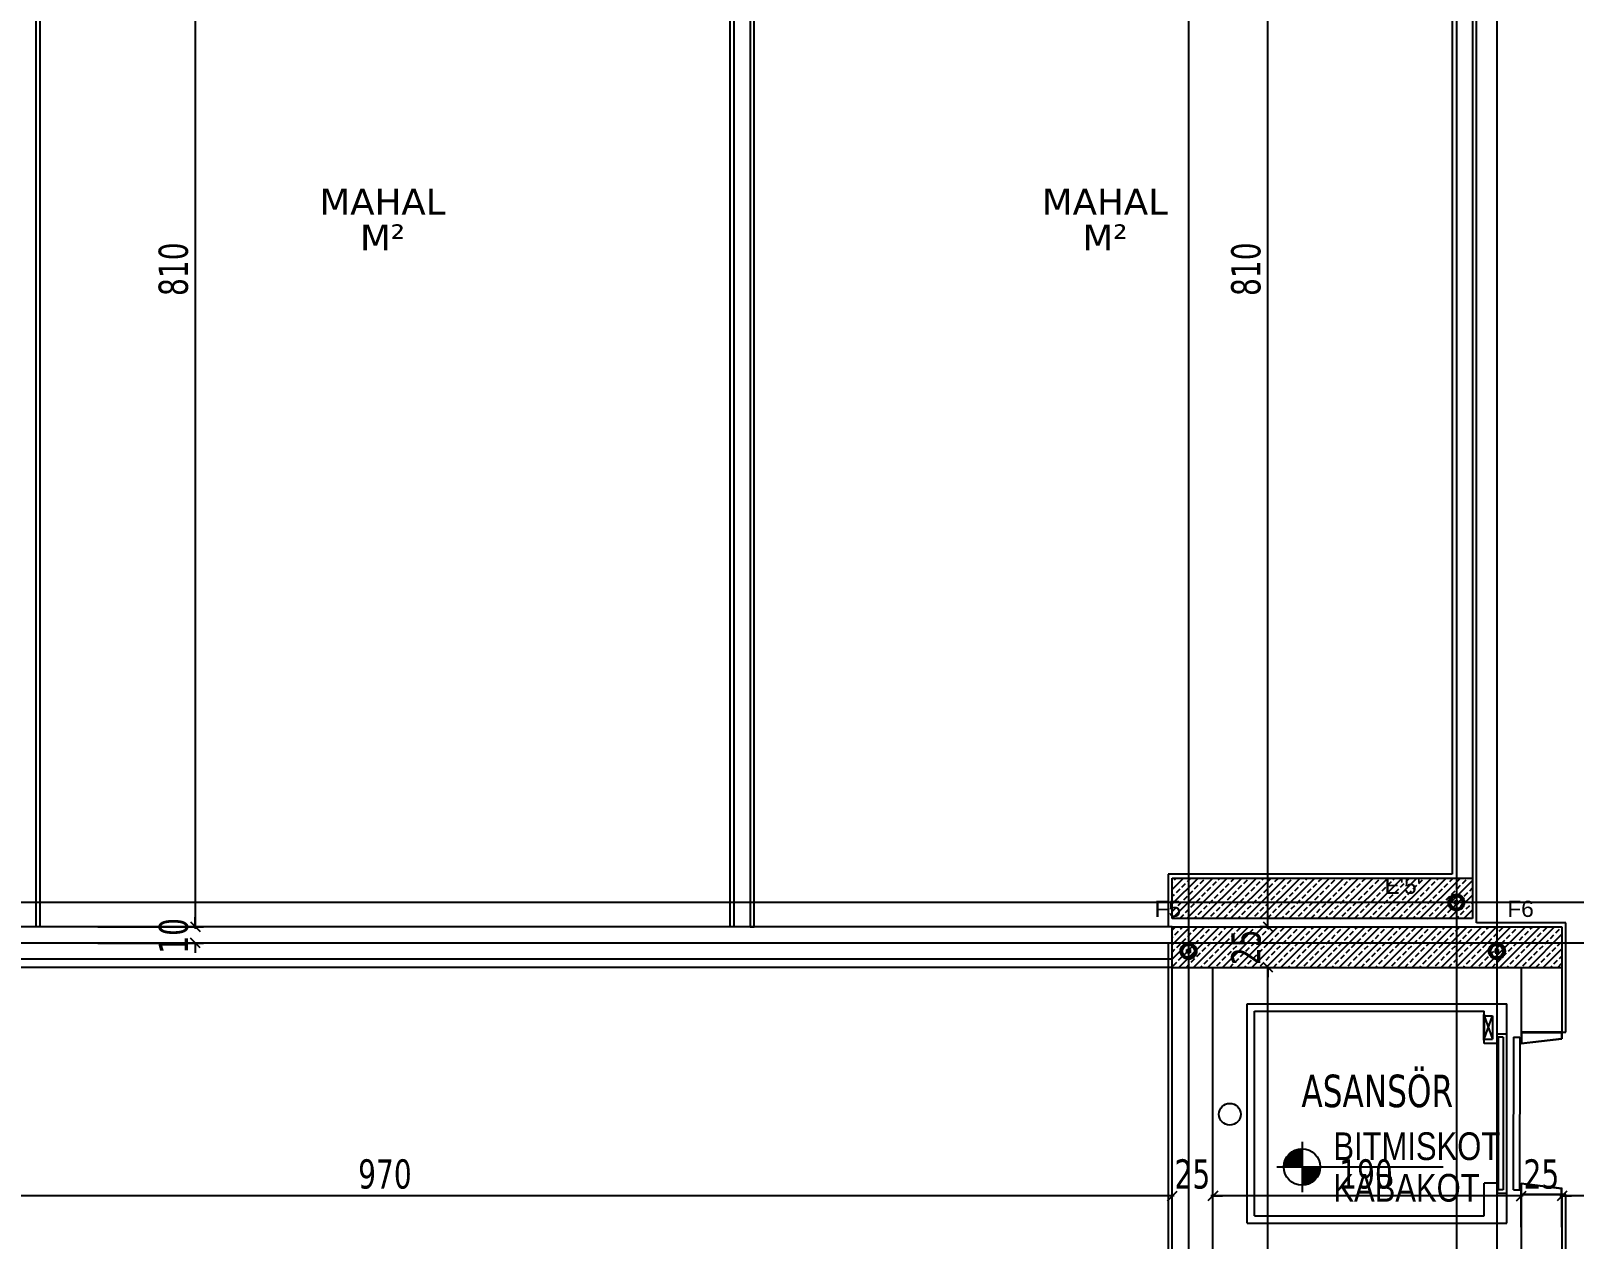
# Model space of a CAD drawing. Header units: millimetres. Extents: x 43168.9 to 43194.6, y -25545.1 to -25543.4.
# Drawn here: x 43173.0023 to 43173.1924, y -25544.5034 to -25544.3546 of the extents above; entities that cross this region are included whole.
import ezdxf
from ezdxf.enums import TextEntityAlignment as Align

# ---------------------------------------------------------------- set-up
doc = ezdxf.new("R2010")
doc.units = ezdxf.units.MM
doc.header["$LTSCALE"] = 200
doc.linetypes.add('DASHDOT2', pattern=[0.5, 0.25, -0.125, 0, -0.125])
for name, color, linetype in [('aks_sgh', 5, 'DASHDOT2'), ('cam_sgh', 1, 'Continuous'), ('duv_sgh', 4, 'Continuous'), ('kolon-b.a_sgh', 6, 'Continuous'), ('merdi_sgh', 3, 'Continuous'), ('olcuic_sgh', 183, 'Continuous'), ('siva_sgh', 145, 'Continuous'), ('tarama-betonarme_sgh', 223, 'Continuous'), ('yazi-merdi_sgh', 9, 'Continuous')]:
    doc.layers.add(name, color=color, linetype=linetype)
doc.styles.add('1-200', font='arial.ttf', dxfattribs={"height": 60})
doc.styles.add('dim', font='VERDANA.TTF', dxfattribs={"width": 0.7})
doc.styles.add('text1', font='VERDANA.TTF')
doc.styles.add('text2', font='arial.ttf')

msp = doc.modelspace()

# ---------------------------------------------------------------- hatches: boundary and pattern name
h = msp.add_hatch(color=256)
edge = h.paths.add_edge_path()
edge.add_arc((43173.17788, -25544.46192), 0.001, 0, 360)
edge = h.paths.add_edge_path(flags=16)
edge.add_arc((43173.17788, -25544.46192), 0.00075, 0, 360)
h = msp.add_hatch(color=256)
edge = h.paths.add_edge_path()
edge.add_arc((43173.14488, -25544.46792), 0.001, 0, 360)
edge = h.paths.add_edge_path(flags=16)
edge.add_arc((43173.14488, -25544.46792), 0.00075, 0, 360)
h = msp.add_hatch(color=256)
edge = h.paths.add_edge_path()
edge.add_arc((43173.18288, -25544.46792), 0.001, 0, 360)
edge = h.paths.add_edge_path(flags=16)
edge.add_arc((43173.18288, -25544.46792), 0.00075, 0, 360)

# ---------------------------------------------------------------- linework, layer by layer
at = {"color": 0, "linetype": 'ByBlock', "lineweight": -2}
for p, q in [((43173.17768, -25544.46212), (43173.17768, -25544.46172)), ((43173.17768, -25544.46172), (43173.17808, -25544.46172)), ((43173.17808, -25544.46212), (43173.17768, -25544.46212)), ((43173.17781, -25544.46185), (43173.17795, -25544.46199)), ((43173.17781, -25544.46199), (43173.17795, -25544.46185)), ((43173.17808, -25544.46172), (43173.17808, -25544.46212)), ((43173.02193, -25544.46432), (43173.02313, -25544.46552)), ((43173.02193, -25544.46432), (43173.02313, -25544.46552)), ((43173.15406, -25544.46432), (43173.15526, -25544.46552)), ((43173.15406, -25544.46432), (43173.15526, -25544.46552)), ((43173.02313, -25544.46752), (43173.02193, -25544.46632)), ((43173.14468, -25544.46812), (43173.14468, -25544.46772)), ((43173.14468, -25544.46772), (43173.14508, -25544.46772)), ((43173.14508, -25544.46812), (43173.14468, -25544.46812)), ((43173.14481, -25544.46785), (43173.14495, -25544.46799)), ((43173.14481, -25544.46799), (43173.14495, -25544.46785)), ((43173.14508, -25544.46772), (43173.14508, -25544.46812)), ((43173.18308, -25544.46772), (43173.18268, -25544.46772)), ((43173.18268, -25544.46772), (43173.18268, -25544.46812)), ((43173.18268, -25544.46812), (43173.18308, -25544.46812)), ((43173.18295, -25544.46785), (43173.18281, -25544.46799)), ((43173.18295, -25544.46799), (43173.18281, -25544.46785)), ((43173.18308, -25544.46812), (43173.18308, -25544.46772)), ((43173.15526, -25544.47052), (43173.15406, -25544.46932)), ((43173.15526, -25544.47052), (43173.15406, -25544.46932)), ((43173.14228, -25544.49868), (43173.14348, -25544.49748)), ((43173.14228, -25544.49868), (43173.14348, -25544.49748)), ((43173.14848, -25544.49748), (43173.14728, -25544.49868)), ((43173.14848, -25544.49748), (43173.14728, -25544.49868)), ((43173.18528, -25544.49868), (43173.18648, -25544.49748)), ((43173.18528, -25544.49868), (43173.18648, -25544.49748)), ((43173.19148, -25544.49748), (43173.19028, -25544.49868)), ((43173.19148, -25544.49748), (43173.19028, -25544.49868))]:
    msp.add_line(p, q, dxfattribs=at)
at = {"color": 0}
for p, q in [((43173.15887, -25544.49142), (43173.15887, -25544.4976)), ((43173.15578, -25544.49451), (43173.17626, -25544.49451))]:
    msp.add_line(p, q, dxfattribs=at)
for p, q in [((43173.15663, -25544.49445), (43173.15881, -25544.49227)), ((43173.15665, -25544.49424), (43173.1586, -25544.49229)), ((43173.1567, -25544.494), (43173.15837, -25544.49233)), ((43173.15745, -25544.49451), (43173.15674, -25544.4938)), ((43173.15676, -25544.49451), (43173.15887, -25544.4924)), ((43173.15677, -25544.49373), (43173.1581, -25544.49241)), ((43173.15765, -25544.49451), (43173.1568, -25544.49367)), ((43173.15784, -25544.49451), (43173.15686, -25544.49353)), ((43173.15803, -25544.49451), (43173.15692, -25544.49341)), ((43173.15695, -25544.49337), (43173.15772, -25544.49259)), ((43173.15695, -25544.49451), (43173.15887, -25544.49259)), ((43173.15822, -25544.49451), (43173.157, -25544.49329)), ((43173.15841, -25544.49451), (43173.15708, -25544.49317)), ((43173.15714, -25544.49451), (43173.15887, -25544.49279)), ((43173.1586, -25544.49451), (43173.15716, -25544.49307)), ((43173.1588, -25544.49451), (43173.15725, -25544.49296)), ((43173.15734, -25544.49451), (43173.15887, -25544.49298)), ((43173.15887, -25544.49439), (43173.15735, -25544.49287)), ((43173.15887, -25544.4942), (43173.15745, -25544.49278)), ((43173.15753, -25544.49451), (43173.15887, -25544.49317)), ((43173.15887, -25544.49401), (43173.15756, -25544.4927)), ((43173.15887, -25544.49382), (43173.15767, -25544.49262)), ((43173.15772, -25544.49451), (43173.15887, -25544.49336)), ((43173.15887, -25544.49363), (43173.15779, -25544.49255)), ((43173.15791, -25544.49451), (43173.15887, -25544.49355)), ((43173.15887, -25544.49343), (43173.15792, -25544.49249)), ((43173.15887, -25544.49324), (43173.15805, -25544.49243)), ((43173.1581, -25544.49451), (43173.15887, -25544.49374)), ((43173.15887, -25544.49305), (43173.1582, -25544.49238)), ((43173.15887, -25544.49286), (43173.15834, -25544.49233)), ((43173.15887, -25544.49267), (43173.15851, -25544.4923)), ((43173.15887, -25544.49248), (43173.15867, -25544.49228)), ((43173.15887, -25544.49229), (43173.15885, -25544.49227)), ((43173.15669, -25544.49451), (43173.15663, -25544.49446)), ((43173.15688, -25544.49451), (43173.15665, -25544.49428)), ((43173.15707, -25544.49451), (43173.15667, -25544.49411)), ((43173.15726, -25544.49451), (43173.15671, -25544.49396)), ((43173.15829, -25544.49451), (43173.15887, -25544.49394)), ((43173.15849, -25544.49451), (43173.15887, -25544.49413)), ((43173.15868, -25544.49451), (43173.15887, -25544.49432)), ((43173.15887, -25544.4947), (43173.15906, -25544.49451)), ((43173.15887, -25544.49489), (43173.15925, -25544.49451)), ((43173.15887, -25544.49509), (43173.15944, -25544.49451)), ((43173.15887, -25544.49528), (43173.15964, -25544.49451)), ((43173.15887, -25544.49547), (43173.15983, -25544.49451)), ((43173.15887, -25544.49566), (43173.16002, -25544.49451)), ((43173.15887, -25544.49585), (43173.16021, -25544.49451)), ((43173.15887, -25544.49604), (43173.1604, -25544.49451)), ((43173.15887, -25544.49623), (43173.16059, -25544.49451)), ((43173.15887, -25544.49643), (43173.16078, -25544.49451)), ((43173.15887, -25544.49662), (43173.16098, -25544.49451)), ((43173.16042, -25544.49613), (43173.15887, -25544.49458)), ((43173.16031, -25544.49622), (43173.15887, -25544.49478)), ((43173.16021, -25544.4963), (43173.15887, -25544.49497)), ((43173.16009, -25544.49638), (43173.15887, -25544.49516)), ((43173.15997, -25544.49646), (43173.15887, -25544.49535)), ((43173.15985, -25544.49652), (43173.15887, -25544.49554)), ((43173.15893, -25544.49675), (43173.16111, -25544.49457)), ((43173.16051, -25544.49603), (43173.15899, -25544.49451)), ((43173.15914, -25544.49673), (43173.16109, -25544.49478)), ((43173.1606, -25544.49593), (43173.15918, -25544.49451)), ((43173.16068, -25544.49582), (43173.15937, -25544.49451)), ((43173.15938, -25544.49668), (43173.16105, -25544.49501)), ((43173.16076, -25544.49571), (43173.15956, -25544.49451)), ((43173.15965, -25544.49661), (43173.16097, -25544.49528)), ((43173.16083, -25544.49559), (43173.15975, -25544.49451)), ((43173.16089, -25544.49546), (43173.15994, -25544.49451)), ((43173.16001, -25544.49643), (43173.16079, -25544.49566)), ((43173.16095, -25544.49533), (43173.16014, -25544.49451)), ((43173.161, -25544.49518), (43173.16033, -25544.49451)), ((43173.16104, -25544.49504), (43173.16052, -25544.49451)), ((43173.16107, -25544.49487), (43173.16071, -25544.49451)), ((43173.1611, -25544.49471), (43173.1609, -25544.49451)), ((43173.16111, -25544.49452), (43173.16109, -25544.49451)), ((43173.15971, -25544.49658), (43173.15887, -25544.49573)), ((43173.15958, -25544.49664), (43173.15887, -25544.49593)), ((43173.15942, -25544.49667), (43173.15887, -25544.49612)), ((43173.15927, -25544.49671), (43173.15887, -25544.49631)), ((43173.1591, -25544.49673), (43173.15887, -25544.4965)), ((43173.15892, -25544.49675), (43173.15887, -25544.49669))]:
    msp.add_line(p, q)
at = {"color": 0, "linetype": 'Continuous', "lineweight": -2}
for centre, radius in [((43173.17788, -25544.46192), 0.001), ((43173.17788, -25544.46192), 0.00075), ((43173.14488, -25544.46792), 0.001), ((43173.14488, -25544.46792), 0.00075), ((43173.18288, -25544.46792), 0.001), ((43173.18288, -25544.46792), 0.00075)]:
    msp.add_circle(centre, radius, dxfattribs=at)
at = {"color": 0}
msp.add_circle((43173.15887, -25544.49451), 0.00224, dxfattribs=at)
at = {"layer": 'aks_sgh'}
for p, q in [((43173.14488, -25543.74092), (43173.14488, -25544.60992)), ((43173.17788, -25543.74092), (43173.17788, -25544.60992)), ((43173.18288, -25543.74092), (43173.18288, -25544.60992)), ((43173.44688, -25544.46192), (43172.64488, -25544.46192)), ((43173.44688, -25544.46692), (43172.64488, -25544.46692))]:
    msp.add_line(p, q, dxfattribs=at)
at = {"layer": 'cam_sgh'}
for p, q in [((43173.00288, -25544.46492), (43172.94888, -25544.46492)), ((43173.14288, -25544.46492), (43173.00288, -25544.46492)), ((43173.14288, -25544.46892), (43172.94888, -25544.46892)), ((43173.14288, -25544.46992), (43172.94888, -25544.46992))]:
    msp.add_line(p, q, dxfattribs=at)
at = {"layer": 'duv_sgh'}
for p, q in [((43173.17988, -25544.30092), (43173.17988, -25544.45892)), ((43173.00288, -25544.30292), (43173.00288, -25544.46492)), ((43173.08888, -25544.30292), (43173.08888, -25544.46492)), ((43173.09088, -25544.30292), (43173.09088, -25544.46492)), ((43173.17788, -25544.34992), (43173.17788, -25544.45892)), ((43173.14288, -25544.54592), (43173.14288, -25544.46992)), ((43173.14788, -25544.54592), (43173.14788, -25544.46992)), ((43173.18588, -25544.46992), (43173.18588, -25544.47792)), ((43173.19088, -25544.46992), (43173.19088, -25544.47792)), ((43173.19088, -25544.47792), (43173.18588, -25544.47792)), ((43173.19088, -25544.49792), (43173.18588, -25544.49792)), ((43173.18588, -25544.49792), (43173.18588, -25544.51592)), ((43173.19088, -25544.49792), (43173.19088, -25544.51592))]:
    msp.add_line(p, q, dxfattribs=at)
at = {"layer": 'kolon-b.a_sgh'}
for p, q in [((43173.14288, -25544.45892), (43173.17988, -25544.45892)), ((43173.14288, -25544.46392), (43173.14288, -25544.45892)), ((43173.17988, -25544.45892), (43173.17988, -25544.46392)), ((43173.17988, -25544.46392), (43173.14288, -25544.46392)), ((43173.14288, -25544.46992), (43173.14288, -25544.46492)), ((43173.14288, -25544.46492), (43173.19088, -25544.46492)), ((43173.19088, -25544.46492), (43173.19088, -25544.46992)), ((43173.14288, -25544.46992), (43173.19088, -25544.46992))]:
    msp.add_line(p, q, dxfattribs=at)
at = {"layer": 'merdi_sgh'}
for p, q in [((43173.1521, -25544.50142), (43173.1521, -25544.47442)), ((43173.1521, -25544.47442), (43173.1841, -25544.47442)), ((43173.1521, -25544.50142), (43173.1521, -25544.47442)), ((43173.1521, -25544.47442), (43173.1841, -25544.47442)), ((43173.1841, -25544.50142), (43173.1841, -25544.47442)), ((43173.153, -25544.50052), (43173.153, -25544.47532)), ((43173.153, -25544.47532), (43173.1813, -25544.47532)), ((43173.153, -25544.50052), (43173.153, -25544.47532)), ((43173.153, -25544.47532), (43173.1813, -25544.47532)), ((43173.18122, -25544.47572), (43173.1813, -25544.47572)), ((43173.18122, -25544.47572), (43173.18122, -25544.47891)), ((43173.18122, -25544.47572), (43173.1813, -25544.47572)), ((43173.1813, -25544.47932), (43173.1813, -25544.47532)), ((43173.1813, -25544.47572), (43173.1813, -25544.47891)), ((43173.1813, -25544.47588), (43173.18234, -25544.47588)), ((43173.1813, -25544.47588), (43173.18234, -25544.47875)), ((43173.1813, -25544.47875), (43173.18234, -25544.47588)), ((43173.1813, -25544.47588), (43173.18234, -25544.47588)), ((43173.18234, -25544.47588), (43173.18234, -25544.47875)), ((43173.1829, -25544.47932), (43173.1829, -25544.47809)), ((43173.1829, -25544.47809), (43173.1841, -25544.47809)), ((43173.18302, -25544.47852), (43173.18302, -25544.48801)), ((43173.18366, -25544.47852), (43173.18302, -25544.47852)), ((43173.18366, -25544.47852), (43173.18366, -25544.48801)), ((43173.18492, -25544.47851), (43173.18492, -25544.48802)), ((43173.18492, -25544.47851), (43173.18572, -25544.47851)), ((43173.18572, -25544.47851), (43173.18572, -25544.48802)), ((43173.19088, -25544.47792), (43173.18588, -25544.47792)), ((43173.18588, -25544.47792), (43173.19088, -25544.47792)), ((43173.18588, -25544.47792), (43173.18588, -25544.47792)), ((43173.18588, -25544.47792), (43173.18588, -25544.47932)), ((43173.18592, -25544.47796), (43173.19084, -25544.47796)), ((43173.18592, -25544.47796), (43173.18592, -25544.47927)), ((43173.18628, -25544.47792), (43173.18628, -25544.47796)), ((43173.19084, -25544.47796), (43173.19084, -25544.47868)), ((43173.19088, -25544.47792), (43173.19088, -25544.47872)), ((43173.18122, -25544.47891), (43173.1813, -25544.47891)), ((43173.1813, -25544.47875), (43173.18234, -25544.47875)), ((43173.1829, -25544.47932), (43173.1813, -25544.47932)), ((43173.18588, -25544.47932), (43173.19088, -25544.47872)), ((43173.18592, -25544.47927), (43173.19084, -25544.47868)), ((43173.18302, -25544.48803), (43173.18302, -25544.49732)), ((43173.18366, -25544.48803), (43173.18366, -25544.49732)), ((43173.18492, -25544.49731), (43173.18492, -25544.48804)), ((43173.18572, -25544.49732), (43173.18572, -25544.48804)), ((43173.1813, -25544.50052), (43173.1813, -25544.49652)), ((43173.1829, -25544.49652), (43173.1813, -25544.49652)), ((43173.1829, -25544.49652), (43173.1829, -25544.49775)), ((43173.18366, -25544.49732), (43173.18302, -25544.49732)), ((43173.18492, -25544.49731), (43173.18572, -25544.49731)), ((43173.18588, -25544.49652), (43173.19088, -25544.49712)), ((43173.18588, -25544.49792), (43173.18588, -25544.49652)), ((43173.18592, -25544.49656), (43173.19084, -25544.49716)), ((43173.18592, -25544.49788), (43173.18592, -25544.49656)), ((43173.19084, -25544.49788), (43173.19084, -25544.49716)), ((43173.19088, -25544.49792), (43173.19088, -25544.49712)), ((43173.1829, -25544.49775), (43173.1841, -25544.49775)), ((43173.19088, -25544.49792), (43173.18588, -25544.49792)), ((43173.18588, -25544.49792), (43173.19088, -25544.49792)), ((43173.18588, -25544.49792), (43173.18688, -25544.49792)), ((43173.18592, -25544.49788), (43173.19084, -25544.49788)), ((43173.18628, -25544.49792), (43173.18628, -25544.49788)), ((43173.1521, -25544.50142), (43173.1841, -25544.50142)), ((43173.1521, -25544.50142), (43173.1841, -25544.50142)), ((43173.153, -25544.50052), (43173.1813, -25544.50052)), ((43173.153, -25544.50052), (43173.1813, -25544.50052))]:
    msp.add_line(p, q, dxfattribs=at)
msp.add_ellipse((43173.14997, -25544.48802), major_axis=(0.000947, 0.000947), ratio=1, start_param=2.356194490191484, end_param=8.63937979737107, dxfattribs=at)
msp.add_ellipse((43173.14997, -25544.48802), major_axis=(0.000947, 0.000947), ratio=1, start_param=2.356194490191484, end_param=8.63937979737107, dxfattribs=at)
at = {"layer": 'olcuic_sgh'}
for p, q in [((43173.02253, -25544.30267), (43173.02253, -25544.46517)), ((43173.15466, -25544.46517), (43173.15466, -25544.30267)), ((43173.01053, -25544.46492), (43173.02353, -25544.46492)), ((43173.01053, -25544.46492), (43173.02353, -25544.46492)), ((43173.02253, -25544.46492), (43173.02253, -25544.46372)), ((43173.15466, -25544.46492), (43173.15366, -25544.46492)), ((43173.15466, -25544.46492), (43173.15366, -25544.46492)), ((43173.15466, -25544.46492), (43173.15466, -25544.46372)), ((43173.01053, -25544.46692), (43173.02353, -25544.46692)), ((43173.02253, -25544.46692), (43173.02253, -25544.46812)), ((43173.15466, -25544.46992), (43173.15366, -25544.46992)), ((43173.15466, -25544.46992), (43173.15366, -25544.46992)), ((43173.15466, -25544.54617), (43173.15466, -25544.46967)), ((43173.15466, -25544.46992), (43173.15466, -25544.47112)), ((43173.14288, -25544.50192), (43173.14288, -25544.49708)), ((43173.14288, -25544.50192), (43173.14288, -25544.49708)), ((43173.14788, -25544.50192), (43173.14788, -25544.49708)), ((43173.14788, -25544.50192), (43173.14788, -25544.49708)), ((43173.18588, -25544.50192), (43173.18588, -25544.49708)), ((43173.18588, -25544.50192), (43173.18588, -25544.49708)), ((43173.19088, -25544.50192), (43173.19088, -25544.49708)), ((43173.19088, -25544.50192), (43173.19088, -25544.49708)), ((43173.14313, -25544.49808), (43172.94863, -25544.49808)), ((43173.14288, -25544.49808), (43173.14168, -25544.49808)), ((43173.18613, -25544.49808), (43173.14763, -25544.49808)), ((43173.14788, -25544.49808), (43173.14908, -25544.49808)), ((43173.18588, -25544.49808), (43173.18468, -25544.49808)), ((43173.23513, -25544.49808), (43173.19063, -25544.49808)), ((43173.19088, -25544.49808), (43173.19208, -25544.49808))]:
    msp.add_line(p, q, dxfattribs=at)
at = {"layer": 'siva_sgh'}
for p, q in [((43173.18038, -25544.46442), (43173.18038, -25544.29992)), ((43173.00338, -25544.30342), (43173.00338, -25544.46492)), ((43173.08838, -25544.30342), (43173.08838, -25544.46492)), ((43173.09138, -25544.46492), (43173.09138, -25544.30342)), ((43173.17738, -25544.35042), (43173.17738, -25544.45842)), ((43173.17738, -25544.45842), (43173.14238, -25544.45842)), ((43173.14238, -25544.45842), (43173.14238, -25544.46442)), ((43173.09088, -25544.46492), (43173.09138, -25544.46492)), ((43173.14238, -25544.46442), (43173.14238, -25544.46442)), ((43173.14238, -25544.46442), (43173.14238, -25544.46492)), ((43173.19138, -25544.46442), (43173.18038, -25544.46442)), ((43173.19138, -25544.47792), (43173.19138, -25544.46442)), ((43173.14238, -25544.46692), (43173.14238, -25544.55142)), ((43173.19088, -25544.47792), (43173.19138, -25544.47792)), ((43173.19138, -25544.49792), (43173.19088, -25544.49792)), ((43173.19138, -25544.51592), (43173.19138, -25544.49792))]:
    msp.add_line(p, q, dxfattribs=at)
at = {"layer": 'tarama-betonarme_sgh'}
for p, q in [((43173.14288, -25544.46032), (43173.14428, -25544.45892)), ((43173.14288, -25544.46211), (43173.14607, -25544.45892)), ((43173.14288, -25544.46391), (43173.14787, -25544.45892)), ((43173.14288, -25544.45942), (43173.14294, -25544.45936)), ((43173.14316, -25544.45913), (43173.14338, -25544.45892)), ((43173.14406, -25544.46003), (43173.14451, -25544.45958)), ((43173.14466, -25544.46392), (43173.14966, -25544.45892)), ((43173.14474, -25544.45936), (43173.14517, -25544.45892)), ((43173.14631, -25544.45958), (43173.14676, -25544.45913)), ((43173.14646, -25544.46392), (43173.15146, -25544.45892)), ((43173.14788, -25544.45981), (43173.14833, -25544.45936)), ((43173.14826, -25544.46392), (43173.15326, -25544.45892)), ((43173.14855, -25544.45913), (43173.14877, -25544.45892)), ((43173.14945, -25544.46003), (43173.1499, -25544.45958)), ((43173.15005, -25544.46392), (43173.15505, -25544.45892)), ((43173.15012, -25544.45936), (43173.15056, -25544.45892)), ((43173.15169, -25544.45958), (43173.15214, -25544.45913)), ((43173.15185, -25544.46392), (43173.15685, -25544.45892)), ((43173.15327, -25544.45981), (43173.15372, -25544.45936)), ((43173.15364, -25544.46392), (43173.15864, -25544.45892)), ((43173.15394, -25544.45913), (43173.15415, -25544.45892)), ((43173.15484, -25544.46003), (43173.15529, -25544.45958)), ((43173.15544, -25544.46392), (43173.16044, -25544.45892)), ((43173.15551, -25544.45936), (43173.15595, -25544.45892)), ((43173.15708, -25544.45958), (43173.15753, -25544.45913)), ((43173.15724, -25544.46392), (43173.16224, -25544.45892)), ((43173.15865, -25544.45981), (43173.1591, -25544.45936)), ((43173.15903, -25544.46392), (43173.16403, -25544.45892)), ((43173.15933, -25544.45913), (43173.15954, -25544.45892)), ((43173.16023, -25544.46003), (43173.16068, -25544.45958)), ((43173.16083, -25544.46392), (43173.16583, -25544.45892)), ((43173.1609, -25544.45936), (43173.16134, -25544.45892)), ((43173.16247, -25544.45958), (43173.16292, -25544.45913)), ((43173.16263, -25544.46392), (43173.16763, -25544.45892)), ((43173.16404, -25544.45981), (43173.16449, -25544.45936)), ((43173.16442, -25544.46392), (43173.16942, -25544.45892)), ((43173.16472, -25544.45913), (43173.16493, -25544.45892)), ((43173.16561, -25544.46003), (43173.16606, -25544.45958)), ((43173.16622, -25544.46392), (43173.17122, -25544.45892)), ((43173.16629, -25544.45936), (43173.16673, -25544.45892)), ((43173.16786, -25544.45958), (43173.16831, -25544.45913)), ((43173.16801, -25544.46392), (43173.17301, -25544.45892)), ((43173.16943, -25544.45981), (43173.16988, -25544.45936)), ((43173.16981, -25544.46392), (43173.17481, -25544.45892)), ((43173.1701, -25544.45913), (43173.17032, -25544.45892)), ((43173.171, -25544.46003), (43173.17145, -25544.45958)), ((43173.17161, -25544.46392), (43173.17661, -25544.45892)), ((43173.17168, -25544.45936), (43173.17212, -25544.45892)), ((43173.17325, -25544.45958), (43173.1737, -25544.45913)), ((43173.1734, -25544.46392), (43173.1784, -25544.45892)), ((43173.17482, -25544.45981), (43173.17527, -25544.45936)), ((43173.1752, -25544.46392), (43173.17988, -25544.45924)), ((43173.17549, -25544.45913), (43173.17571, -25544.45892)), ((43173.17639, -25544.46003), (43173.17684, -25544.45958)), ((43173.17706, -25544.45936), (43173.1775, -25544.45892)), ((43173.17864, -25544.45958), (43173.17908, -25544.45913)), ((43173.14288, -25544.46121), (43173.14316, -25544.46093)), ((43173.14339, -25544.46071), (43173.14384, -25544.46026)), ((43173.14429, -25544.4616), (43173.14474, -25544.46115)), ((43173.14496, -25544.46093), (43173.14541, -25544.46048)), ((43173.14563, -25544.46026), (43173.14608, -25544.45981)), ((43173.14586, -25544.46183), (43173.14631, -25544.46138)), ((43173.14653, -25544.46115), (43173.14698, -25544.46071)), ((43173.1472, -25544.46048), (43173.14765, -25544.46003)), ((43173.1481, -25544.46138), (43173.14855, -25544.46093)), ((43173.14878, -25544.46071), (43173.14923, -25544.46026)), ((43173.14967, -25544.4616), (43173.15012, -25544.46115)), ((43173.15035, -25544.46093), (43173.1508, -25544.46048)), ((43173.15102, -25544.46026), (43173.15147, -25544.45981)), ((43173.15125, -25544.46183), (43173.15169, -25544.46138)), ((43173.15192, -25544.46115), (43173.15237, -25544.46071)), ((43173.15259, -25544.46048), (43173.15304, -25544.46003)), ((43173.15349, -25544.46138), (43173.15394, -25544.46093)), ((43173.15416, -25544.46071), (43173.15461, -25544.46026)), ((43173.15506, -25544.4616), (43173.15551, -25544.46115)), ((43173.15574, -25544.46093), (43173.15619, -25544.46048)), ((43173.15641, -25544.46026), (43173.15686, -25544.45981)), ((43173.15663, -25544.46183), (43173.15708, -25544.46138)), ((43173.15731, -25544.46115), (43173.15776, -25544.46071)), ((43173.15798, -25544.46048), (43173.15843, -25544.46003)), ((43173.15888, -25544.46138), (43173.15933, -25544.46093)), ((43173.15955, -25544.46071), (43173.16, -25544.46026)), ((43173.16045, -25544.4616), (43173.1609, -25544.46115)), ((43173.16112, -25544.46093), (43173.16157, -25544.46048)), ((43173.1618, -25544.46026), (43173.16225, -25544.45981)), ((43173.16202, -25544.46183), (43173.16247, -25544.46138)), ((43173.1627, -25544.46115), (43173.16314, -25544.46071)), ((43173.16337, -25544.46048), (43173.16382, -25544.46003)), ((43173.16427, -25544.46138), (43173.16472, -25544.46093)), ((43173.16494, -25544.46071), (43173.16539, -25544.46026)), ((43173.16584, -25544.4616), (43173.16629, -25544.46115)), ((43173.16651, -25544.46093), (43173.16696, -25544.46048)), ((43173.16719, -25544.46026), (43173.16763, -25544.45981)), ((43173.16741, -25544.46183), (43173.16786, -25544.46138)), ((43173.16808, -25544.46115), (43173.16853, -25544.46071)), ((43173.16876, -25544.46048), (43173.16921, -25544.46003)), ((43173.16966, -25544.46138), (43173.1701, -25544.46093)), ((43173.17033, -25544.46071), (43173.17078, -25544.46026)), ((43173.17123, -25544.4616), (43173.17168, -25544.46115)), ((43173.1719, -25544.46093), (43173.17235, -25544.46048)), ((43173.17257, -25544.46026), (43173.17302, -25544.45981)), ((43173.1728, -25544.46183), (43173.17325, -25544.46138)), ((43173.17347, -25544.46115), (43173.17392, -25544.46071)), ((43173.17415, -25544.46048), (43173.17459, -25544.46003)), ((43173.17504, -25544.46138), (43173.17549, -25544.46093)), ((43173.17572, -25544.46071), (43173.17617, -25544.46026)), ((43173.17662, -25544.4616), (43173.17706, -25544.46115)), ((43173.17699, -25544.46392), (43173.17988, -25544.46103)), ((43173.17729, -25544.46093), (43173.17774, -25544.46048)), ((43173.17796, -25544.46026), (43173.17841, -25544.45981)), ((43173.17819, -25544.46183), (43173.17864, -25544.46138)), ((43173.17886, -25544.46115), (43173.17931, -25544.46071)), ((43173.17953, -25544.46048), (43173.17988, -25544.46014)), ((43173.14294, -25544.46295), (43173.14339, -25544.4625)), ((43173.14361, -25544.46228), (43173.14406, -25544.46183)), ((43173.14384, -25544.46385), (43173.14429, -25544.4634)), ((43173.14451, -25544.46318), (43173.14496, -25544.46273)), ((43173.14518, -25544.4625), (43173.14563, -25544.46205)), ((43173.14608, -25544.4634), (43173.14653, -25544.46295)), ((43173.14676, -25544.46273), (43173.1472, -25544.46228)), ((43173.14743, -25544.46205), (43173.14788, -25544.4616)), ((43173.14765, -25544.46362), (43173.1481, -25544.46318)), ((43173.14833, -25544.46295), (43173.14878, -25544.4625)), ((43173.149, -25544.46228), (43173.14945, -25544.46183)), ((43173.14923, -25544.46385), (43173.14967, -25544.4634)), ((43173.1499, -25544.46318), (43173.15035, -25544.46273)), ((43173.15057, -25544.4625), (43173.15102, -25544.46205)), ((43173.15147, -25544.4634), (43173.15192, -25544.46295)), ((43173.15214, -25544.46273), (43173.15259, -25544.46228)), ((43173.15282, -25544.46205), (43173.15327, -25544.4616)), ((43173.15304, -25544.46362), (43173.15349, -25544.46318)), ((43173.15372, -25544.46295), (43173.15416, -25544.4625)), ((43173.15439, -25544.46228), (43173.15484, -25544.46183)), ((43173.15461, -25544.46385), (43173.15506, -25544.4634)), ((43173.15529, -25544.46318), (43173.15574, -25544.46273)), ((43173.15596, -25544.4625), (43173.15641, -25544.46205)), ((43173.15686, -25544.4634), (43173.15731, -25544.46295)), ((43173.15753, -25544.46273), (43173.15798, -25544.46228)), ((43173.15821, -25544.46205), (43173.15865, -25544.4616)), ((43173.15843, -25544.46362), (43173.15888, -25544.46318)), ((43173.1591, -25544.46295), (43173.15955, -25544.4625)), ((43173.15978, -25544.46228), (43173.16023, -25544.46183)), ((43173.16, -25544.46385), (43173.16045, -25544.4634)), ((43173.16068, -25544.46318), (43173.16112, -25544.46273)), ((43173.16135, -25544.4625), (43173.1618, -25544.46205)), ((43173.16225, -25544.4634), (43173.1627, -25544.46295)), ((43173.16292, -25544.46273), (43173.16337, -25544.46228)), ((43173.16359, -25544.46205), (43173.16404, -25544.4616)), ((43173.16382, -25544.46362), (43173.16427, -25544.46318)), ((43173.16449, -25544.46295), (43173.16494, -25544.4625)), ((43173.16517, -25544.46228), (43173.16561, -25544.46183)), ((43173.16539, -25544.46385), (43173.16584, -25544.4634)), ((43173.16606, -25544.46318), (43173.16651, -25544.46273)), ((43173.16674, -25544.4625), (43173.16719, -25544.46205)), ((43173.16763, -25544.4634), (43173.16808, -25544.46295)), ((43173.16831, -25544.46273), (43173.16876, -25544.46228)), ((43173.16898, -25544.46205), (43173.16943, -25544.4616)), ((43173.16921, -25544.46362), (43173.16966, -25544.46318)), ((43173.16988, -25544.46295), (43173.17033, -25544.4625)), ((43173.17055, -25544.46228), (43173.171, -25544.46183)), ((43173.17078, -25544.46385), (43173.17123, -25544.4634)), ((43173.17145, -25544.46318), (43173.1719, -25544.46273)), ((43173.17212, -25544.4625), (43173.17257, -25544.46205)), ((43173.17302, -25544.4634), (43173.17347, -25544.46295)), ((43173.1737, -25544.46273), (43173.17415, -25544.46228)), ((43173.17437, -25544.46205), (43173.17482, -25544.4616)), ((43173.17459, -25544.46362), (43173.17504, -25544.46318)), ((43173.17527, -25544.46295), (43173.17572, -25544.4625)), ((43173.17594, -25544.46228), (43173.17639, -25544.46183)), ((43173.17617, -25544.46385), (43173.17662, -25544.4634)), ((43173.17684, -25544.46318), (43173.17729, -25544.46273)), ((43173.17751, -25544.4625), (43173.17796, -25544.46205)), ((43173.17841, -25544.4634), (43173.17886, -25544.46295)), ((43173.17879, -25544.46392), (43173.17988, -25544.46283)), ((43173.17908, -25544.46273), (43173.17953, -25544.46228)), ((43173.17976, -25544.46205), (43173.17988, -25544.46193)), ((43173.14288, -25544.46534), (43173.1433, -25544.46492)), ((43173.14288, -25544.46713), (43173.14509, -25544.46492)), ((43173.14288, -25544.46893), (43173.14689, -25544.46492)), ((43173.14369, -25544.46992), (43173.14869, -25544.46492)), ((43173.14388, -25544.46523), (43173.1442, -25544.46492)), ((43173.14545, -25544.46546), (43173.1459, -25544.46501)), ((43173.14548, -25544.46992), (43173.15048, -25544.46492)), ((43173.14556, -25544.46392), (43173.14586, -25544.46362)), ((43173.14702, -25544.46568), (43173.14747, -25544.46523)), ((43173.14728, -25544.46992), (43173.15228, -25544.46492)), ((43173.14736, -25544.46392), (43173.14743, -25544.46385)), ((43173.1477, -25544.46501), (43173.14779, -25544.46492)), ((43173.14907, -25544.46992), (43173.15407, -25544.46492)), ((43173.14927, -25544.46523), (43173.14958, -25544.46492)), ((43173.15084, -25544.46546), (43173.15129, -25544.46501)), ((43173.15087, -25544.46992), (43173.15587, -25544.46492)), ((43173.15095, -25544.46392), (43173.15125, -25544.46362)), ((43173.15241, -25544.46568), (43173.15286, -25544.46523)), ((43173.15267, -25544.46992), (43173.15767, -25544.46492)), ((43173.15275, -25544.46392), (43173.15282, -25544.46385)), ((43173.15309, -25544.46501), (43173.15318, -25544.46492)), ((43173.15446, -25544.46992), (43173.15946, -25544.46492)), ((43173.15466, -25544.46523), (43173.15497, -25544.46492)), ((43173.15623, -25544.46546), (43173.15668, -25544.46501)), ((43173.15626, -25544.46992), (43173.16126, -25544.46492)), ((43173.15634, -25544.46392), (43173.15663, -25544.46362)), ((43173.1578, -25544.46568), (43173.15825, -25544.46523)), ((43173.15805, -25544.46992), (43173.16305, -25544.46492)), ((43173.15814, -25544.46392), (43173.15821, -25544.46385)), ((43173.15847, -25544.46501), (43173.15856, -25544.46492)), ((43173.15985, -25544.46992), (43173.16485, -25544.46492)), ((43173.16005, -25544.46523), (43173.16036, -25544.46492)), ((43173.16162, -25544.46546), (43173.16207, -25544.46501)), ((43173.16165, -25544.46992), (43173.16665, -25544.46492)), ((43173.16173, -25544.46392), (43173.16202, -25544.46362)), ((43173.16319, -25544.46568), (43173.16364, -25544.46523)), ((43173.16344, -25544.46992), (43173.16844, -25544.46492)), ((43173.16352, -25544.46392), (43173.16359, -25544.46385)), ((43173.16386, -25544.46501), (43173.16395, -25544.46492)), ((43173.16524, -25544.46992), (43173.17024, -25544.46492)), ((43173.16543, -25544.46523), (43173.16575, -25544.46492)), ((43173.16701, -25544.46546), (43173.16745, -25544.46501)), ((43173.16703, -25544.46992), (43173.17203, -25544.46492)), ((43173.16712, -25544.46392), (43173.16741, -25544.46362)), ((43173.16858, -25544.46568), (43173.16903, -25544.46523)), ((43173.16883, -25544.46992), (43173.17383, -25544.46492)), ((43173.16891, -25544.46392), (43173.16898, -25544.46385)), ((43173.16925, -25544.46501), (43173.16934, -25544.46492)), ((43173.17063, -25544.46992), (43173.17563, -25544.46492)), ((43173.17082, -25544.46523), (43173.17114, -25544.46492)), ((43173.17239, -25544.46546), (43173.17284, -25544.46501)), ((43173.17242, -25544.46992), (43173.17742, -25544.46492)), ((43173.1725, -25544.46392), (43173.1728, -25544.46362)), ((43173.17396, -25544.46568), (43173.17441, -25544.46523)), ((43173.17422, -25544.46992), (43173.17922, -25544.46492)), ((43173.1743, -25544.46392), (43173.17437, -25544.46385)), ((43173.17464, -25544.46501), (43173.17473, -25544.46492)), ((43173.17601, -25544.46992), (43173.18101, -25544.46492)), ((43173.17621, -25544.46523), (43173.17652, -25544.46492)), ((43173.17778, -25544.46546), (43173.17823, -25544.46501)), ((43173.17781, -25544.46992), (43173.18281, -25544.46492)), ((43173.17789, -25544.46392), (43173.17819, -25544.46362)), ((43173.17935, -25544.46568), (43173.1798, -25544.46523)), ((43173.17961, -25544.46992), (43173.18461, -25544.46492)), ((43173.17969, -25544.46392), (43173.17976, -25544.46385)), ((43173.18003, -25544.46501), (43173.18012, -25544.46492)), ((43173.1814, -25544.46992), (43173.1864, -25544.46492)), ((43173.1816, -25544.46523), (43173.18191, -25544.46492)), ((43173.18317, -25544.46546), (43173.18362, -25544.46501)), ((43173.1832, -25544.46992), (43173.1882, -25544.46492)), ((43173.18474, -25544.46568), (43173.18519, -25544.46523)), ((43173.18499, -25544.46992), (43173.18999, -25544.46492)), ((43173.18541, -25544.46501), (43173.1855, -25544.46492)), ((43173.18699, -25544.46523), (43173.1873, -25544.46492)), ((43173.18856, -25544.46546), (43173.18901, -25544.46501)), ((43173.19013, -25544.46568), (43173.19058, -25544.46523)), ((43173.1908, -25544.46501), (43173.19088, -25544.46493)), ((43173.14288, -25544.46624), (43173.14298, -25544.46613)), ((43173.14321, -25544.46591), (43173.14366, -25544.46546)), ((43173.14343, -25544.46748), (43173.14388, -25544.46703)), ((43173.14411, -25544.46681), (43173.14455, -25544.46636)), ((43173.14478, -25544.46613), (43173.14523, -25544.46568)), ((43173.14568, -25544.46703), (43173.14613, -25544.46658)), ((43173.14635, -25544.46636), (43173.1468, -25544.46591)), ((43173.14725, -25544.46725), (43173.1477, -25544.46681)), ((43173.14792, -25544.46658), (43173.14837, -25544.46613)), ((43173.1486, -25544.46591), (43173.14904, -25544.46546)), ((43173.14882, -25544.46748), (43173.14927, -25544.46703)), ((43173.14949, -25544.46681), (43173.14994, -25544.46636)), ((43173.15017, -25544.46613), (43173.15062, -25544.46568)), ((43173.15107, -25544.46703), (43173.15151, -25544.46658)), ((43173.15174, -25544.46636), (43173.15219, -25544.46591)), ((43173.15264, -25544.46725), (43173.15309, -25544.46681)), ((43173.15331, -25544.46658), (43173.15376, -25544.46613)), ((43173.15398, -25544.46591), (43173.15443, -25544.46546)), ((43173.15421, -25544.46748), (43173.15466, -25544.46703)), ((43173.15488, -25544.46681), (43173.15533, -25544.46636)), ((43173.15556, -25544.46613), (43173.156, -25544.46568)), ((43173.15645, -25544.46703), (43173.1569, -25544.46658)), ((43173.15713, -25544.46636), (43173.15758, -25544.46591)), ((43173.15803, -25544.46725), (43173.15847, -25544.46681)), ((43173.1587, -25544.46658), (43173.15915, -25544.46613)), ((43173.15937, -25544.46591), (43173.15982, -25544.46546)), ((43173.1596, -25544.46748), (43173.16005, -25544.46703)), ((43173.16027, -25544.46681), (43173.16072, -25544.46636)), ((43173.16094, -25544.46613), (43173.16139, -25544.46568)), ((43173.16184, -25544.46703), (43173.16229, -25544.46658)), ((43173.16252, -25544.46636), (43173.16296, -25544.46591)), ((43173.16341, -25544.46725), (43173.16386, -25544.46681)), ((43173.16409, -25544.46658), (43173.16454, -25544.46613)), ((43173.16476, -25544.46591), (43173.16521, -25544.46546)), ((43173.16498, -25544.46748), (43173.16543, -25544.46703)), ((43173.16566, -25544.46681), (43173.16611, -25544.46636)), ((43173.16633, -25544.46613), (43173.16678, -25544.46568)), ((43173.16723, -25544.46703), (43173.16768, -25544.46658)), ((43173.1679, -25544.46636), (43173.16835, -25544.46591)), ((43173.1688, -25544.46725), (43173.16925, -25544.46681)), ((43173.16947, -25544.46658), (43173.16992, -25544.46613)), ((43173.17015, -25544.46591), (43173.1706, -25544.46546)), ((43173.17037, -25544.46748), (43173.17082, -25544.46703)), ((43173.17105, -25544.46681), (43173.1715, -25544.46636)), ((43173.17172, -25544.46613), (43173.17217, -25544.46568)), ((43173.17262, -25544.46703), (43173.17307, -25544.46658)), ((43173.17329, -25544.46636), (43173.17374, -25544.46591)), ((43173.17419, -25544.46725), (43173.17464, -25544.46681)), ((43173.17486, -25544.46658), (43173.17531, -25544.46613)), ((43173.17554, -25544.46591), (43173.17599, -25544.46546)), ((43173.17576, -25544.46748), (43173.17621, -25544.46703)), ((43173.17643, -25544.46681), (43173.17688, -25544.46636)), ((43173.17711, -25544.46613), (43173.17756, -25544.46568)), ((43173.17801, -25544.46703), (43173.17846, -25544.46658)), ((43173.17868, -25544.46636), (43173.17913, -25544.46591)), ((43173.17958, -25544.46725), (43173.18003, -25544.46681)), ((43173.18025, -25544.46658), (43173.1807, -25544.46613)), ((43173.18092, -25544.46591), (43173.18137, -25544.46546)), ((43173.18115, -25544.46748), (43173.1816, -25544.46703)), ((43173.18182, -25544.46681), (43173.18227, -25544.46636)), ((43173.1825, -25544.46613), (43173.18295, -25544.46568)), ((43173.18339, -25544.46703), (43173.18384, -25544.46658)), ((43173.18407, -25544.46636), (43173.18452, -25544.46591)), ((43173.18497, -25544.46725), (43173.18541, -25544.46681)), ((43173.18564, -25544.46658), (43173.18609, -25544.46613)), ((43173.18631, -25544.46591), (43173.18676, -25544.46546)), ((43173.18654, -25544.46748), (43173.18699, -25544.46703)), ((43173.18679, -25544.46992), (43173.19088, -25544.46583)), ((43173.18721, -25544.46681), (43173.18766, -25544.46636)), ((43173.18788, -25544.46613), (43173.18833, -25544.46568)), ((43173.18878, -25544.46703), (43173.18923, -25544.46658)), ((43173.18946, -25544.46636), (43173.1899, -25544.46591)), ((43173.19035, -25544.46725), (43173.1908, -25544.46681)), ((43173.14288, -25544.46803), (43173.14321, -25544.4677)), ((43173.14366, -25544.46905), (43173.14411, -25544.4686)), ((43173.14433, -25544.46838), (43173.14478, -25544.46793)), ((43173.145, -25544.4677), (43173.14545, -25544.46725)), ((43173.14523, -25544.46928), (43173.14568, -25544.46883)), ((43173.1459, -25544.4686), (43173.14635, -25544.46815)), ((43173.14658, -25544.46793), (43173.14702, -25544.46748)), ((43173.1468, -25544.4695), (43173.14725, -25544.46905)), ((43173.14747, -25544.46883), (43173.14792, -25544.46838)), ((43173.14815, -25544.46815), (43173.1486, -25544.4677)), ((43173.14904, -25544.46905), (43173.14949, -25544.4686)), ((43173.14972, -25544.46838), (43173.15017, -25544.46793)), ((43173.15039, -25544.4677), (43173.15084, -25544.46725)), ((43173.15062, -25544.46928), (43173.15107, -25544.46883)), ((43173.15129, -25544.4686), (43173.15174, -25544.46815)), ((43173.15196, -25544.46793), (43173.15241, -25544.46748)), ((43173.15219, -25544.4695), (43173.15264, -25544.46905)), ((43173.15286, -25544.46883), (43173.15331, -25544.46838)), ((43173.15353, -25544.46815), (43173.15398, -25544.4677)), ((43173.15443, -25544.46905), (43173.15488, -25544.4686)), ((43173.15511, -25544.46838), (43173.15556, -25544.46793)), ((43173.15578, -25544.4677), (43173.15623, -25544.46725)), ((43173.156, -25544.46928), (43173.15645, -25544.46883)), ((43173.15668, -25544.4686), (43173.15713, -25544.46815)), ((43173.15735, -25544.46793), (43173.1578, -25544.46748)), ((43173.15758, -25544.4695), (43173.15803, -25544.46905)), ((43173.15825, -25544.46883), (43173.1587, -25544.46838)), ((43173.15892, -25544.46815), (43173.15937, -25544.4677)), ((43173.15982, -25544.46905), (43173.16027, -25544.4686)), ((43173.16049, -25544.46838), (43173.16094, -25544.46793)), ((43173.16117, -25544.4677), (43173.16162, -25544.46725)), ((43173.16139, -25544.46928), (43173.16184, -25544.46883)), ((43173.16207, -25544.4686), (43173.16252, -25544.46815)), ((43173.16274, -25544.46793), (43173.16319, -25544.46748)), ((43173.16296, -25544.4695), (43173.16341, -25544.46905)), ((43173.16364, -25544.46883), (43173.16409, -25544.46838)), ((43173.16431, -25544.46815), (43173.16476, -25544.4677)), ((43173.16521, -25544.46905), (43173.16566, -25544.4686)), ((43173.16588, -25544.46838), (43173.16633, -25544.46793)), ((43173.16656, -25544.4677), (43173.16701, -25544.46725)), ((43173.16678, -25544.46928), (43173.16723, -25544.46883)), ((43173.16745, -25544.4686), (43173.1679, -25544.46815)), ((43173.16813, -25544.46793), (43173.16858, -25544.46748)), ((43173.16835, -25544.4695), (43173.1688, -25544.46905)), ((43173.16903, -25544.46883), (43173.16947, -25544.46838)), ((43173.1697, -25544.46815), (43173.17015, -25544.4677)), ((43173.1706, -25544.46905), (43173.17105, -25544.4686)), ((43173.17127, -25544.46838), (43173.17172, -25544.46793)), ((43173.17194, -25544.4677), (43173.17239, -25544.46725)), ((43173.17217, -25544.46928), (43173.17262, -25544.46883)), ((43173.17284, -25544.4686), (43173.17329, -25544.46815)), ((43173.17352, -25544.46793), (43173.17396, -25544.46748)), ((43173.17374, -25544.4695), (43173.17419, -25544.46905)), ((43173.17441, -25544.46883), (43173.17486, -25544.46838)), ((43173.17509, -25544.46815), (43173.17554, -25544.4677)), ((43173.17599, -25544.46905), (43173.17643, -25544.4686)), ((43173.17666, -25544.46838), (43173.17711, -25544.46793)), ((43173.17733, -25544.4677), (43173.17778, -25544.46725)), ((43173.17756, -25544.46928), (43173.17801, -25544.46883)), ((43173.17823, -25544.4686), (43173.17868, -25544.46815)), ((43173.1789, -25544.46793), (43173.17935, -25544.46748)), ((43173.17913, -25544.4695), (43173.17958, -25544.46905)), ((43173.1798, -25544.46883), (43173.18025, -25544.46838)), ((43173.18048, -25544.46815), (43173.18092, -25544.4677)), ((43173.18137, -25544.46905), (43173.18182, -25544.4686)), ((43173.18205, -25544.46838), (43173.1825, -25544.46793)), ((43173.18272, -25544.4677), (43173.18317, -25544.46725)), ((43173.18295, -25544.46928), (43173.18339, -25544.46883)), ((43173.18362, -25544.4686), (43173.18407, -25544.46815)), ((43173.18429, -25544.46793), (43173.18474, -25544.46748)), ((43173.18452, -25544.4695), (43173.18497, -25544.46905)), ((43173.18519, -25544.46883), (43173.18564, -25544.46838)), ((43173.18586, -25544.46815), (43173.18631, -25544.4677)), ((43173.18676, -25544.46905), (43173.18721, -25544.4686)), ((43173.18744, -25544.46838), (43173.18788, -25544.46793)), ((43173.18811, -25544.4677), (43173.18856, -25544.46725)), ((43173.18833, -25544.46928), (43173.18878, -25544.46883)), ((43173.18859, -25544.46992), (43173.19088, -25544.46763)), ((43173.18901, -25544.4686), (43173.18946, -25544.46815)), ((43173.18968, -25544.46793), (43173.19013, -25544.46748)), ((43173.1899, -25544.4695), (43173.19035, -25544.46905)), ((43173.19058, -25544.46883), (43173.19088, -25544.46853)), ((43173.14298, -25544.46972), (43173.14343, -25544.46928)), ((43173.14458, -25544.46992), (43173.145, -25544.4695)), ((43173.14638, -25544.46992), (43173.14658, -25544.46972)), ((43173.14837, -25544.46972), (43173.14882, -25544.46928)), ((43173.14997, -25544.46992), (43173.15039, -25544.4695)), ((43173.15177, -25544.46992), (43173.15196, -25544.46972)), ((43173.15376, -25544.46972), (43173.15421, -25544.46928)), ((43173.15536, -25544.46992), (43173.15578, -25544.4695)), ((43173.15716, -25544.46992), (43173.15735, -25544.46972)), ((43173.15915, -25544.46972), (43173.1596, -25544.46928)), ((43173.16075, -25544.46992), (43173.16117, -25544.4695)), ((43173.16254, -25544.46992), (43173.16274, -25544.46972)), ((43173.16454, -25544.46972), (43173.16498, -25544.46928)), ((43173.16614, -25544.46992), (43173.16656, -25544.4695)), ((43173.16793, -25544.46992), (43173.16813, -25544.46972)), ((43173.16992, -25544.46972), (43173.17037, -25544.46928)), ((43173.17152, -25544.46992), (43173.17194, -25544.4695)), ((43173.17332, -25544.46992), (43173.17352, -25544.46972)), ((43173.17531, -25544.46972), (43173.17576, -25544.46928)), ((43173.17691, -25544.46992), (43173.17733, -25544.4695)), ((43173.17871, -25544.46992), (43173.1789, -25544.46972)), ((43173.1807, -25544.46972), (43173.18115, -25544.46928)), ((43173.1823, -25544.46992), (43173.18272, -25544.4695)), ((43173.1841, -25544.46992), (43173.18429, -25544.46972)), ((43173.18609, -25544.46972), (43173.18654, -25544.46928)), ((43173.18769, -25544.46992), (43173.18811, -25544.4695)), ((43173.18949, -25544.46992), (43173.18968, -25544.46972)), ((43173.19038, -25544.46992), (43173.19088, -25544.46942))]:
    msp.add_line(p, q, dxfattribs=at)

# ---------------------------------------------------------------- texts
at = {"color": 7, "style": 'text1'}
for tag, text, p in [('MAHAL', '', (43173.04559, -25544.37559)), ('MAHAL', '', (43173.13459, -25544.37559)), ('M²', 'm²', (43173.04559, -25544.37998)), ('M²', 'm²', (43173.13459, -25544.37998))]:
    msp.add_attdef(tag, text=text, height=0.0032, dxfattribs=at).set_placement(p, align=Align.MIDDLE)
at = {"color": 0, "style": 'text2', "width": 0.8}
for tag, p, s in [('BITMISKOT', (43173.16273, -25544.49366), '+0,10'), ('KABAKOT', (43173.16273, -25544.49878), '±0,00')]:
    msp.add_attdef(tag, p, s, height=0.003413, dxfattribs=at)
at = {"layer": 'aks_sgh', "style": '1-200'}
for s, rotation, p in [("E'5'", 360, (43173.16904, -25544.46087)), ('F5', 360, (43173.1407, -25544.46371)), ('F6', 0, (43173.18416, -25544.46371))]:
    msp.add_text(s, height=0.002, rotation=rotation, dxfattribs=at).set_placement(p)
at = {"layer": 'olcuic_sgh', "color": 2, "style": 'dim', "width": 0.7}
for s, p in [('810', (43173.02161, -25544.38721)), ('810', (43173.15374, -25544.38721)), ('10', (43173.02162, -25544.46824)), ('25', (43173.15375, -25544.46964))]:
    msp.add_text(s, height=0.0036, rotation=90, dxfattribs=at).set_placement(p)
for s, p in [('970', (43173.04259, -25544.49717)), ('25', (43173.14316, -25544.49717)), ('190', (43173.16345, -25544.49717)), ('25', (43173.18616, -25544.49717))]:
    msp.add_text(s, height=0.0036, dxfattribs=at).set_placement(p)
at = {"layer": 'yazi-merdi_sgh', "color": 252, "style": 'dim', "width": 0.7}
msp.add_text('ASANSÖR', height=0.004, dxfattribs=at).set_placement((43173.15879, -25544.48714))

doc.saveas('drawing.dxf')
